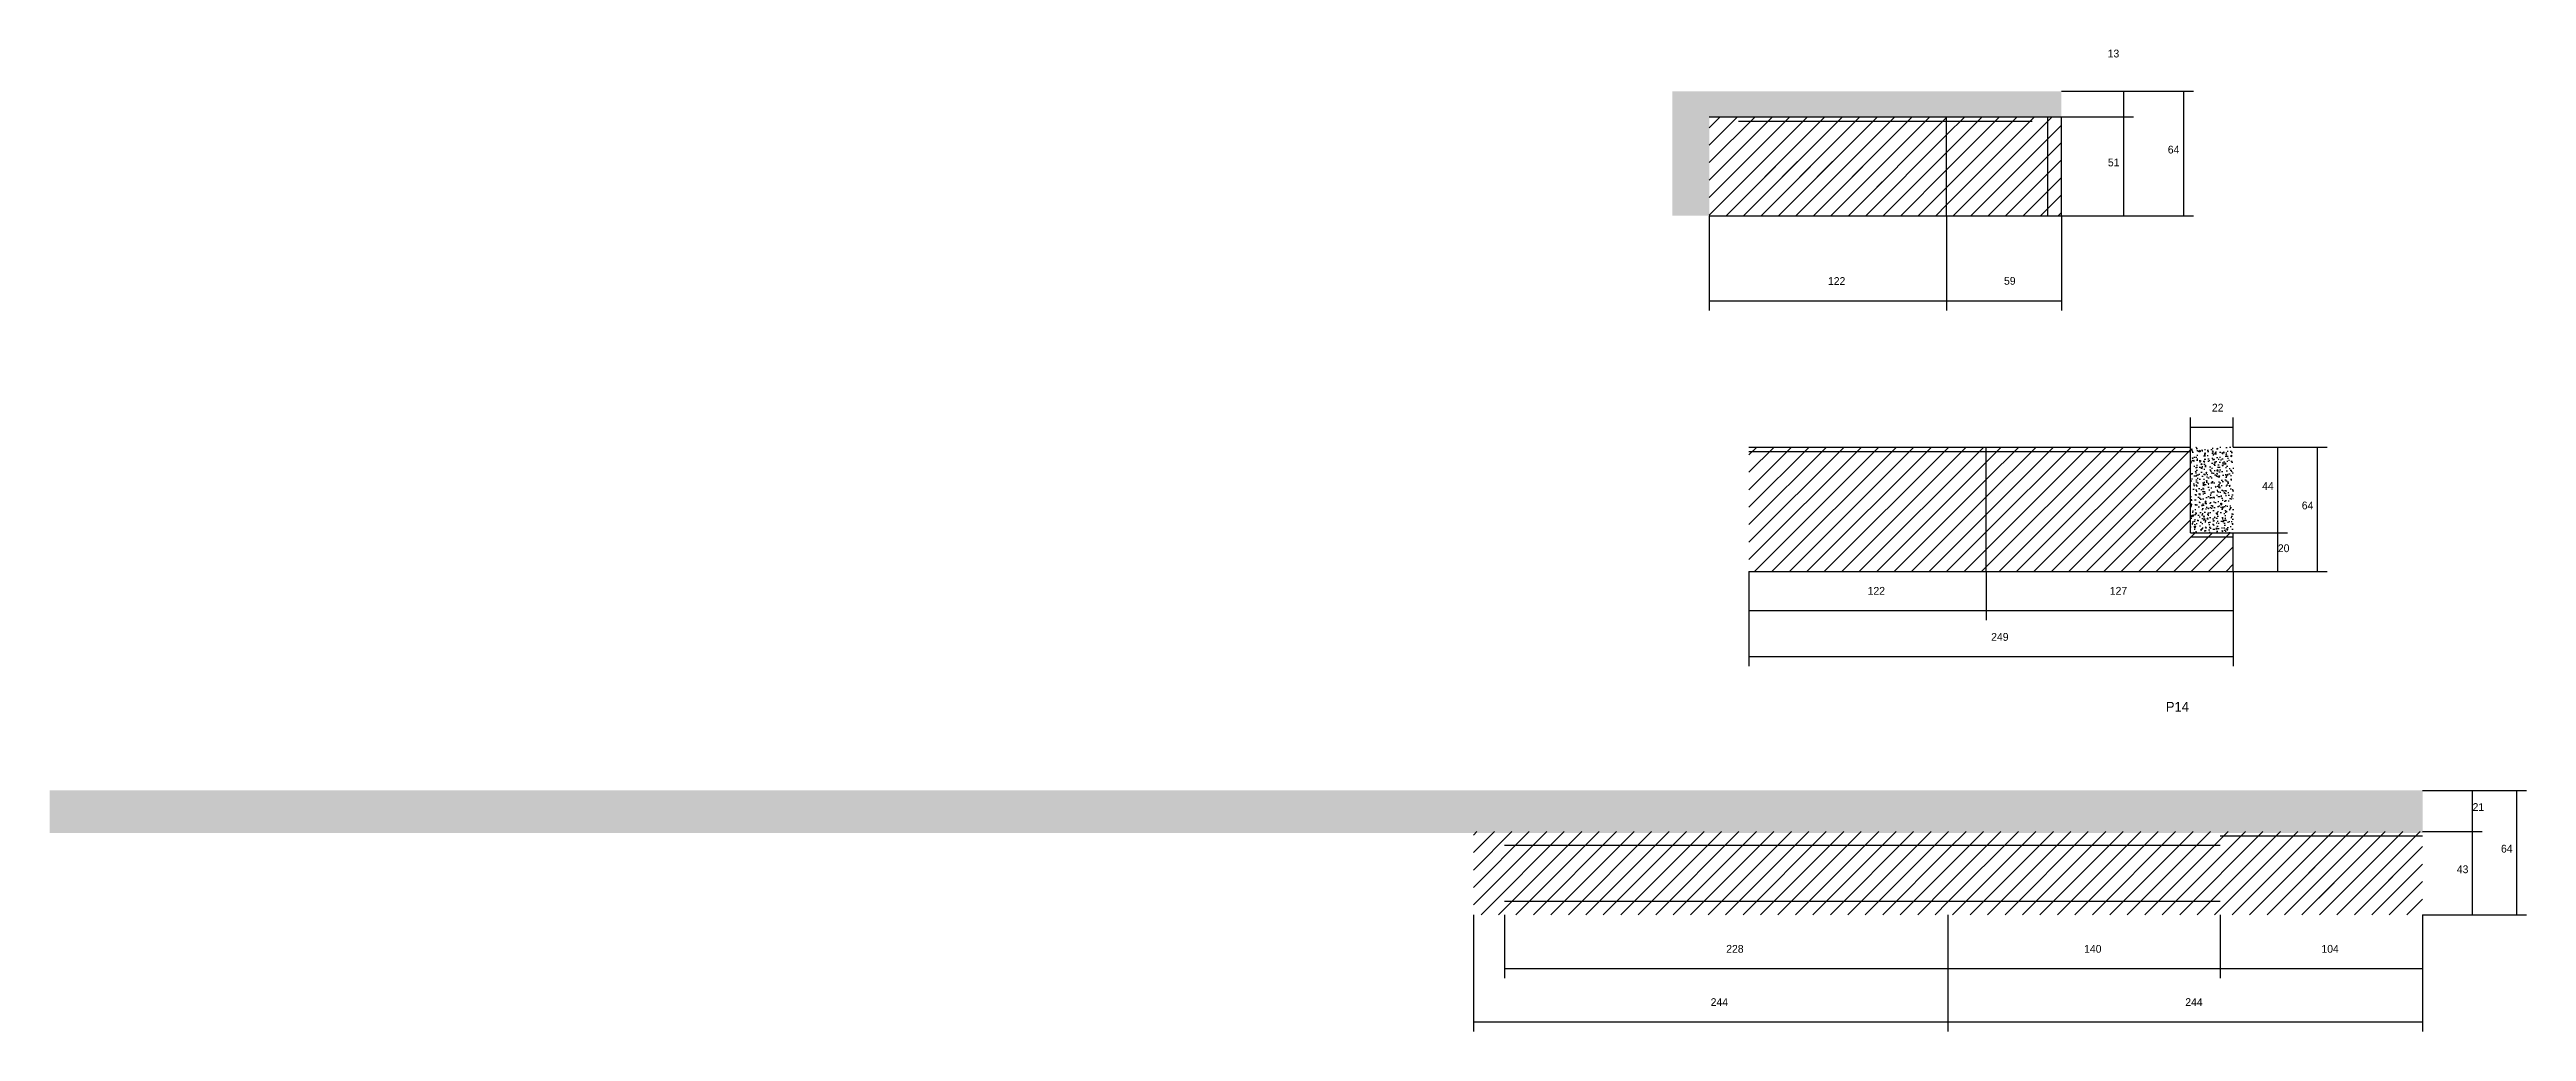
# Model space of a CAD drawing. Header units: metres. Extents: x -65046 to 21926, y -45195 to 1016.
# Drawn here: x -1703 to -430, y -20209 to -19704 of the extents above; entities that cross this region are included whole.
import ezdxf

# ---------------------------------------------------------------- set-up
doc = ezdxf.new("R2010")
doc.units = ezdxf.units.M
for name, color, linetype in [('COTA', 241, 'Continuous'), ('Hachura', 253, 'Continuous'), ('NOMENCLATURA', 7, 'Continuous'), ('Painéis', 200, 'Continuous'), ('SARR_2.2x7', 40, 'Continuous')]:
    doc.layers.add(name, color=color, linetype=linetype)

msp = doc.modelspace()

# ---------------------------------------------------------------- hatches: boundary and pattern name
at = {"layer": 'COTA'}
h = msp.add_hatch(dxfattribs=at)
h.set_pattern_fill('AR-CONC', scale=0.03)
h.paths.add_polyline_path([(-850, -19738.9), (-669, -19738.9), (-669, -19725.7), (-850, -19725.7), (-869, -19725.7), (-869, -19789.7), (-850, -19789.7)])
h = msp.add_hatch(dxfattribs=at)
h.set_pattern_fill('AR-CONC', scale=0.03)
h.paths.add_polyline_path([(-602.6, -19952.7), (-580.6, -19952.7), (-580.6, -19908.7), (-602.6, -19908.7)])
h = msp.add_hatch(dxfattribs=at)
h.set_pattern_fill('AR-CONC', scale=0.03)
h.paths.add_polyline_path([(-483.3, -20107.2), (-483.3, -20085.2), (-483.3, -20085.2), (-1703.3, -20085.2), (-1703.3, -20085.2), (-1703.3, -20107.2), (-1703.3, -20107.2), (-483.3, -20107.2)])
at = {"layer": 'Hachura'}
h = msp.add_hatch(dxfattribs=at)
h.set_pattern_fill('ANSI31', scale=2)
h.paths.add_polyline_path([(-728, -19738.9), (-850, -19738.9), (-850, -19789.7), (-728, -19789.7)])
h = msp.add_hatch(dxfattribs=at)
h.set_pattern_fill('ANSI31', scale=2)
h.paths.add_polyline_path([(-669, -19738.9), (-728, -19738.9), (-728, -19789.7), (-669, -19789.7)])
h = msp.add_hatch(dxfattribs=at)
h.set_pattern_fill('ANSI31', scale=2)
h.paths.add_polyline_path([(-830.6, -19777.9), (-763, -19777.9), (-763, -19777.9), (-757.5, -19761.9), (-757.5, -19761.9), (-825.1, -19761.9), (-825.1, -19761.9), (-830.6, -19777.9)])
h = msp.add_hatch(dxfattribs=at)
h.set_pattern_fill('ANSI31', scale=2)
h.paths.add_polyline_path([(-707.6, -19908.7), (-829.6, -19908.7), (-829.6, -19952.7), (-829.6, -19972.7), (-707.6, -19972.7)])
h = msp.add_hatch(dxfattribs=at)
h.set_pattern_fill('ANSI31', scale=2)
h.paths.add_polyline_path([(-602.6, -19908.7), (-707.6, -19908.7), (-707.6, -19972.7), (-580.6, -19972.7), (-580.6, -19952.7), (-602.6, -19952.7)])
h = msp.add_hatch(dxfattribs=at)
h.set_pattern_fill('ANSI31', scale=2)
h.paths.add_polyline_path([(-727.3, -20106.4), (-971.3, -20106.4), (-971.3, -20149.2), (-727.3, -20149.2)])
h = msp.add_hatch(dxfattribs=at)
h.set_pattern_fill('ANSI31', scale=2)
h.paths.add_polyline_path([(-483.3, -20106.4), (-727.3, -20106.4), (-727.3, -20149.2), (-483.3, -20149.2)])
h = msp.add_hatch(dxfattribs=at)
h.set_pattern_fill('ANSI31', scale=2)
h.paths.add_polyline_path([(-570.1, -20140.6), (-502.5, -20140.6), (-502.5, -20140.6), (-497, -20124.7), (-497, -20124.7), (-564.6, -20124.7), (-564.6, -20124.7), (-570.1, -20140.6)])

# ---------------------------------------------------------------- linework, layer by layer
at = {"layer": 'COTA'}
for p, q in [((-669, -19725.7), (-631.9, -19725.7)), ((-669, -19725.7), (-601.1, -19725.7)), ((-636.9, -19738.9), (-636.9, -19725.7)), ((-606.1, -19789.7), (-606.1, -19725.7)), ((-669, -19738.9), (-631.9, -19738.9)), ((-669, -19738.9), (-631.9, -19738.9)), ((-636.9, -19789.7), (-636.9, -19738.9)), ((-850, -19789.7), (-850, -19838.4)), ((-728, -19789.7), (-728, -19838.4)), ((-728, -19789.7), (-728, -19838.4)), ((-669, -19789.7), (-669, -19838.4)), ((-669, -19789.7), (-631.9, -19789.7)), ((-669, -19789.7), (-601.1, -19789.7)), ((-850, -19833.4), (-728, -19833.4)), ((-728, -19833.4), (-669, -19833.4)), ((-602.6, -19908.7), (-602.6, -19893.4)), ((-602.6, -19898.4), (-580.6, -19898.4)), ((-580.6, -19908.7), (-580.6, -19893.4)), ((-580.6, -19908.7), (-552.7, -19908.7)), ((-580.6, -19908.7), (-532.3, -19908.7)), ((-557.7, -19952.7), (-557.7, -19908.7)), ((-537.3, -19972.7), (-537.3, -19908.7)), ((-580.6, -19952.7), (-552.7, -19952.7)), ((-580.6, -19952.7), (-552.7, -19952.7)), ((-557.7, -19972.7), (-557.7, -19952.7)), ((-829.6, -19972.7), (-829.6, -20021.4)), ((-829.6, -19972.7), (-829.6, -19997.7)), ((-707.6, -19972.7), (-707.6, -19997.7)), ((-707.6, -19972.7), (-707.6, -19997.7)), ((-580.6, -19972.7), (-580.6, -20021.4)), ((-580.6, -19972.7), (-580.6, -19997.7)), ((-580.6, -19972.7), (-552.7, -19972.7)), ((-580.6, -19972.7), (-532.3, -19972.7)), ((-829.6, -19992.7), (-707.6, -19992.7)), ((-707.6, -19992.7), (-580.6, -19992.7)), ((-829.6, -20016.4), (-580.6, -20016.4)), ((-483.3, -20085.2), (-452.6, -20085.2)), ((-483.3, -20085.2), (-429.9, -20085.2)), ((-457.6, -20106.4), (-457.6, -20085.2)), ((-434.9, -20149.2), (-434.9, -20085.2)), ((-483.3, -20106.4), (-452.6, -20106.4)), ((-483.3, -20106.4), (-452.6, -20106.4)), ((-457.6, -20149.2), (-457.6, -20106.4)), ((-971.3, -20149.2), (-971.3, -20209.2)), ((-955.3, -20149.2), (-955.3, -20181.8)), ((-727.3, -20149.2), (-727.3, -20209.2)), ((-727.3, -20149.2), (-727.3, -20209.2)), ((-727.3, -20149.2), (-727.3, -20181.8)), ((-727.3, -20149.2), (-727.3, -20181.8)), ((-587.3, -20149.2), (-587.3, -20181.8)), ((-587.3, -20149.2), (-587.3, -20181.8)), ((-483.3, -20149.2), (-483.3, -20209.2)), ((-483.3, -20149.2), (-483.3, -20181.8)), ((-483.3, -20149.2), (-452.6, -20149.2)), ((-483.3, -20149.2), (-429.9, -20149.2)), ((-955.3, -20176.8), (-727.3, -20176.8)), ((-727.3, -20176.8), (-587.3, -20176.8)), ((-587.3, -20176.8), (-483.3, -20176.8)), ((-971.3, -20204.2), (-727.3, -20204.2)), ((-727.3, -20204.2), (-483.3, -20204.2))]:
    msp.add_line(p, q, dxfattribs=at)
at = {"layer": 'Painéis'}
for p, q in [((-850, -19738.9), (-669, -19738.9)), ((-728, -19789.7), (-728, -19738.9)), ((-669, -19789.7), (-669, -19738.9)), ((-850, -19789.7), (-669, -19789.7)), ((-829.6, -19908.7), (-602.6, -19908.7)), ((-707.6, -19972.7), (-707.6, -19908.7)), ((-602.6, -19952.7), (-602.6, -19908.7)), ((-602.6, -19952.7), (-580.6, -19952.7)), ((-580.6, -19972.7), (-580.6, -19952.7)), ((-829.6, -19972.7), (-580.6, -19972.7))]:
    msp.add_line(p, q, dxfattribs=at)
at = {"layer": 'SARR_2.2x7'}
for p, q in [((-835, -19741.1), (-728, -19741.1)), ((-728, -19741.1), (-684, -19741.1)), ((-676, -19789.7), (-676, -19738.9)), ((-829.6, -19910.9), (-602.6, -19910.9)), ((-602.6, -19954.9), (-580.6, -19954.9)), ((-955.3, -20113.4), (-727.3, -20113.4)), ((-727.3, -20113.4), (-587.3, -20113.4)), ((-587.3, -20108.6), (-483.3, -20108.6)), ((-955.3, -20142.2), (-727.3, -20142.2)), ((-727.3, -20142.2), (-587.3, -20142.2))]:
    msp.add_line(p, q, dxfattribs=at)

# ---------------------------------------------------------------- texts
at = {"layer": 'COTA'}
for s, p in [('13', (-645.2, -19708.3)), ('51', (-645.1, -19764.3)), ('64', (-614.3, -19757.7)), ('122', (-789, -19825.3)), ('59', (-698.5, -19825.2)), ('22', (-591.6, -19890.4)), ('44', (-565.8, -19930.7)), ('64', (-545.4, -19940.7)), ('20', (-557.7, -19962.7)), ('122', (-768.6, -19984.6)), ('127', (-644.1, -19984.6)), ('249', (-705.1, -20008.3)), ('21', (-457.6, -20095.8)), ('64', (-443, -20117.2)), ('43', (-465.7, -20127.8)), ('228', (-841.3, -20168.7)), ('140', (-657.3, -20168.7)), ('104', (-535.3, -20168.7)), ('244', (-849.3, -20196.1)), ('244', (-605.3, -20196.1))]:
    msp.add_text(s, height=4, dxfattribs=at).set_placement(p)
at = {"layer": 'NOMENCLATURA'}
msp.add_text('P14', height=5, dxfattribs=at).set_placement((-615.3, -20044.7))

doc.saveas('drawing.dxf')
